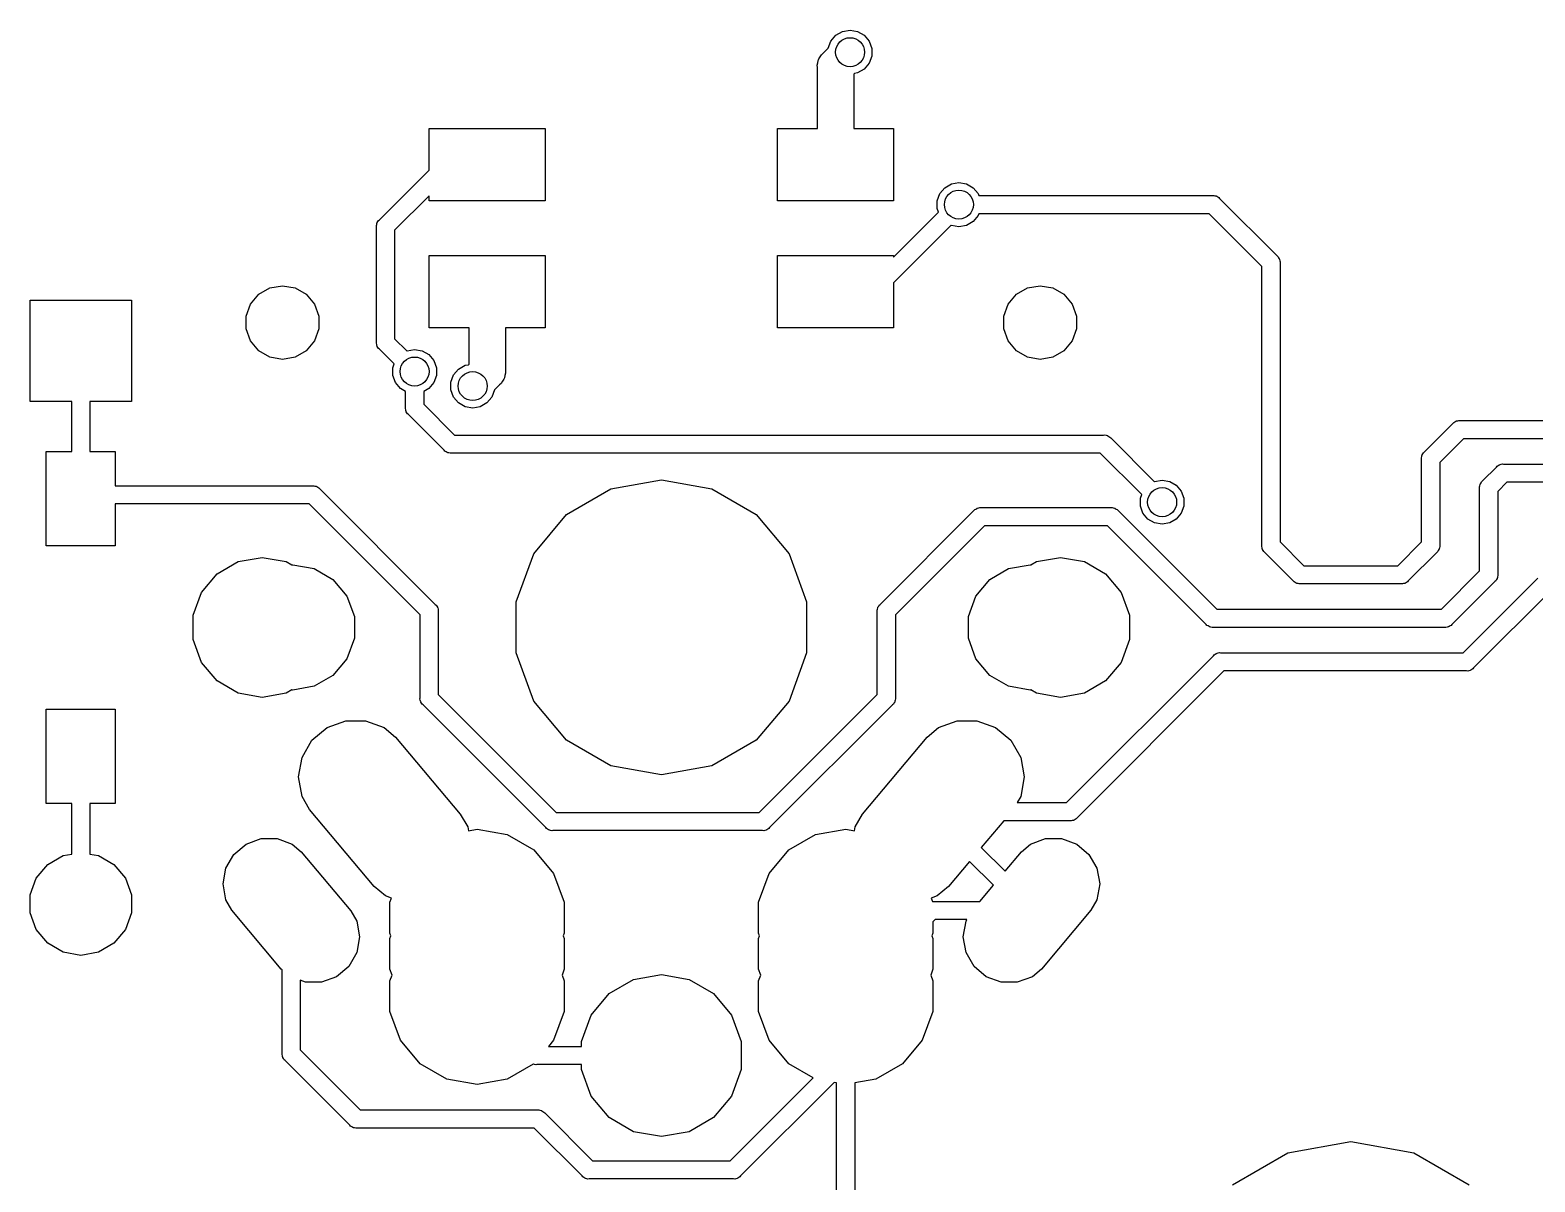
# Model space of a CAD drawing. Extents: x 61 to 194, y -153 to -61.
# Drawn here: x 61.3 to 82.04, y -84.77 to -68.9 of the extents above; entities that cross this region are included whole.
import ezdxf

# ---------------------------------------------------------------- set-up
doc = ezdxf.new("R2010")
doc.units = 0
doc.header["$MEASUREMENT"] = 0
doc.layers.add('BLACK', color=7, linetype='CONTINUOUS')

msp = doc.modelspace()

# ---------------------------------------------------------------- linework, layer by layer
at = {"layer": 'BLACK', "linetype": 'CONTINUOUS'}
for p, q in [((72.3004, -69.1461), (72.3362, -69.0477)), ((72.3362, -69.0477), (72.4042, -68.9666)), ((72.4042, -68.9666), (72.4958, -68.9137)), ((72.4958, -68.9137), (72.6, -68.8954)), ((72.6, -68.8954), (72.7042, -68.9137)), ((72.7042, -68.9137), (72.7958, -68.9666)), ((72.7958, -68.9666), (72.8638, -69.0477)), ((72.8638, -69.0477), (72.9, -69.1471)), ((72.189, -69.2655), (72.2055, -69.2368)), ((72.2055, -69.2368), (72.2309, -69.2155)), ((72.2309, -69.2155), (72.3004, -69.1461)), ((72.9, -69.2529), (72.8638, -69.3523)), ((72.9, -69.1471), (72.9, -69.2529)), ((72.1471, -69.3779), (72.1557, -69.3458)), ((72.15, -69.4109), (72.1471, -69.3779)), ((72.15, -70.25), (72.15, -69.4109)), ((72.1557, -69.3458), (72.1615, -69.3132)), ((72.1615, -69.3132), (72.167, -69.3035)), ((72.167, -69.3035), (72.1699, -69.2927)), ((72.1699, -69.2927), (72.189, -69.2655)), ((72.7958, -69.4334), (72.7042, -69.4863)), ((72.8638, -69.3523), (72.7958, -69.4334)), ((72.6594, -69.4942), (72.65, -69.5036)), ((72.65, -69.5036), (72.65, -70.25)), ((72.7042, -69.4863), (72.6594, -69.4942)), ((66.8, -70.8232), (66.8, -70.25)), ((66.8, -70.25), (68.4, -70.25)), ((68.4, -70.25), (68.4, -71.25)), ((71.6, -71.25), (71.6, -70.25)), ((71.6, -70.25), (72.15, -70.25)), ((72.65, -70.25), (73.2, -70.25)), ((73.2, -70.25), (73.2, -71.25)), ((66.1155, -71.5077), (66.8, -70.8232)), ((73.8362, -71.1477), (73.9042, -71.0666)), ((73.9042, -71.0666), (73.9958, -71.0137)), ((73.9958, -71.0137), (74.1, -70.9954)), ((74.1, -70.9954), (74.2042, -71.0137)), ((74.2042, -71.0137), (74.2958, -71.0666)), ((74.2958, -71.0666), (74.3638, -71.1477)), ((66.8, -71.1768), (66.325, -71.6518)), ((66.8, -71.25), (66.8, -71.1768)), ((68.4, -71.25), (66.8, -71.25)), ((73.2, -71.25), (71.6, -71.25)), ((73.8, -71.2471), (73.8362, -71.1477)), ((73.8, -71.3529), (73.8, -71.2471)), ((74.3638, -71.1477), (74.3738, -71.175)), ((74.3738, -71.175), (77.5946, -71.175)), ((77.5946, -71.175), (77.6111, -71.1736)), ((77.6111, -71.1736), (77.6271, -71.1778)), ((77.6271, -71.1778), (77.6434, -71.1807)), ((77.6434, -71.1807), (77.6483, -71.1835)), ((77.6483, -71.1835), (77.6536, -71.185)), ((77.6536, -71.185), (77.6672, -71.1945)), ((77.6672, -71.1945), (77.6816, -71.2028)), ((77.6816, -71.2028), (77.6923, -71.2155)), ((77.6923, -71.2155), (78.4845, -72.0078)), ((66.085, -71.5464), (66.0945, -71.5328)), ((66.0945, -71.5328), (66.1028, -71.5184)), ((66.1028, -71.5184), (66.1155, -71.5077)), ((73.2, -72.0232), (73.8188, -71.4045)), ((73.8188, -71.4045), (73.8, -71.3529)), ((74.2958, -71.5334), (74.2042, -71.5863)), ((74.3638, -71.4523), (74.2958, -71.5334)), ((74.3738, -71.425), (74.3638, -71.4523)), ((77.5482, -71.425), (74.3738, -71.425)), ((78.275, -72.1518), (77.5482, -71.425)), ((66.0736, -71.5889), (66.0778, -71.5729)), ((66.075, -71.6054), (66.0736, -71.5889)), ((66.075, -73.1945), (66.075, -71.6054)), ((66.0778, -71.5729), (66.0807, -71.5566)), ((66.0807, -71.5566), (66.0835, -71.5518)), ((66.0835, -71.5518), (66.085, -71.5464)), ((66.325, -71.6518), (66.325, -73.1482)), ((73.9925, -71.5843), (73.2, -72.3768)), ((73.9958, -71.5863), (73.9925, -71.5843)), ((74.1, -71.6046), (73.9958, -71.5863)), ((74.2042, -71.5863), (74.1, -71.6046)), ((66.8, -73), (66.8, -72)), ((66.8, -72), (68.4, -72)), ((68.4, -72), (68.4, -73)), ((71.6, -73), (71.6, -72)), ((71.6, -72), (73.2, -72)), ((73.2, -72), (73.2, -72.0232)), ((78.275, -75.9945), (78.275, -72.1518)), ((78.4845, -72.0078), (78.4972, -72.0184)), ((78.4972, -72.0184), (78.5055, -72.0328)), ((78.5055, -72.0328), (78.515, -72.0464)), ((78.515, -72.0464), (78.5165, -72.0517)), ((78.5165, -72.0517), (78.5193, -72.0566)), ((78.5193, -72.0566), (78.5222, -72.0729)), ((78.5222, -72.0729), (78.5264, -72.0889)), ((78.5264, -72.0889), (78.525, -72.1054)), ((78.525, -72.1054), (78.525, -75.9482)), ((64.3403, -72.6711), (64.4536, -72.5361)), ((64.4536, -72.5361), (64.6064, -72.4479)), ((64.6064, -72.4479), (64.78, -72.4173)), ((64.78, -72.4173), (64.9536, -72.4479)), ((64.9536, -72.4479), (65.1064, -72.5361)), ((65.1064, -72.5361), (65.2197, -72.6711)), ((73.2, -72.3768), (73.2, -73)), ((74.7803, -72.6711), (74.8936, -72.5361)), ((74.8936, -72.5361), (75.0464, -72.4479)), ((75.0464, -72.4479), (75.22, -72.4173)), ((75.22, -72.4173), (75.3936, -72.4479)), ((75.3936, -72.4479), (75.5464, -72.5361)), ((75.5464, -72.5361), (75.6597, -72.6711)), ((61.3015, -74.0135), (61.3015, -72.6165)), ((61.3015, -72.6165), (62.6985, -72.6165)), ((62.6985, -72.6165), (62.6985, -74.0135)), ((64.28, -72.8368), (64.3403, -72.6711)), ((65.2197, -72.6711), (65.28, -72.8368)), ((74.72, -72.8368), (74.7803, -72.6711)), ((75.6597, -72.6711), (75.72, -72.8368)), ((64.28, -73.0132), (64.28, -72.8368)), ((65.28, -72.8368), (65.28, -73.0132)), ((74.72, -73.0132), (74.72, -72.8368)), ((75.72, -72.8368), (75.72, -73.0132)), ((64.3403, -73.1789), (64.28, -73.0132)), ((64.4536, -73.3139), (64.3403, -73.1789)), ((65.2197, -73.1789), (65.1064, -73.3139)), ((65.28, -73.0132), (65.2197, -73.1789)), ((66.0736, -73.2111), (66.075, -73.1945)), ((66.325, -73.1482), (66.4925, -73.3157)), ((67.35, -73), (66.8, -73)), ((67.35, -73.4964), (67.35, -73)), ((68.4, -73), (67.85, -73)), ((67.85, -73), (67.85, -73.5891)), ((73.2, -73), (71.6, -73)), ((74.7803, -73.1789), (74.72, -73.0132)), ((74.8936, -73.3139), (74.7803, -73.1789)), ((75.6597, -73.1789), (75.5464, -73.3139)), ((75.72, -73.0132), (75.6597, -73.1789)), ((64.6064, -73.4021), (64.4536, -73.3139)), ((64.78, -73.4327), (64.6064, -73.4021)), ((64.9536, -73.4021), (64.78, -73.4327)), ((65.1064, -73.3139), (64.9536, -73.4021)), ((66.0778, -73.2271), (66.0736, -73.2111)), ((66.0807, -73.2434), (66.0778, -73.2271)), ((66.0835, -73.2482), (66.0807, -73.2434)), ((66.085, -73.2536), (66.0835, -73.2482)), ((66.0945, -73.2672), (66.085, -73.2536)), ((66.1028, -73.2816), (66.0945, -73.2672)), ((66.1155, -73.2922), (66.1028, -73.2816)), ((66.3188, -73.4955), (66.1155, -73.2922)), ((66.4925, -73.3157), (66.4958, -73.3137)), ((66.4958, -73.3137), (66.6, -73.2954)), ((66.6, -73.2954), (66.7042, -73.3137)), ((66.7042, -73.3137), (66.7958, -73.3666)), ((66.7958, -73.3666), (66.8638, -73.4477)), ((75.0464, -73.4021), (74.8936, -73.3139)), ((75.22, -73.4327), (75.0464, -73.4021)), ((75.3936, -73.4021), (75.22, -73.4327)), ((75.5464, -73.3139), (75.3936, -73.4021)), ((66.3, -73.5471), (66.3188, -73.4955)), ((66.3, -73.6529), (66.3, -73.5471)), ((66.8638, -73.4477), (66.9, -73.5471)), ((66.9, -73.5471), (66.9, -73.6529)), ((67.1362, -73.6477), (67.2042, -73.5666)), ((67.2042, -73.5666), (67.2958, -73.5137)), ((67.2958, -73.5137), (67.3406, -73.5058)), ((67.3406, -73.5058), (67.35, -73.4964)), ((67.85, -73.5891), (67.8529, -73.6221)), ((66.3362, -73.7523), (66.3, -73.6529)), ((66.4042, -73.8334), (66.3362, -73.7523)), ((66.8638, -73.7523), (66.7958, -73.8334)), ((66.9, -73.6529), (66.8638, -73.7523)), ((67.1, -73.7471), (67.1362, -73.6477)), ((67.1, -73.8529), (67.1, -73.7471)), ((67.7691, -73.7845), (67.6996, -73.8539)), ((67.7945, -73.7632), (67.7691, -73.7845)), ((67.811, -73.7345), (67.7945, -73.7632)), ((67.8301, -73.7073), (67.811, -73.7345)), ((67.833, -73.6965), (67.8301, -73.7073)), ((67.8385, -73.6868), (67.833, -73.6965)), ((67.8443, -73.6542), (67.8385, -73.6868)), ((67.8529, -73.6221), (67.8443, -73.6542)), ((61.875, -74.0135), (61.3015, -74.0135)), ((61.875, -74.7), (61.875, -74.0135)), ((62.6985, -74.0135), (62.125, -74.0135)), ((62.125, -74.0135), (62.125, -74.7)), ((66.475, -73.8742), (66.4042, -73.8334)), ((66.475, -74.0945), (66.475, -73.8742)), ((66.7958, -73.8334), (66.725, -73.8742)), ((66.725, -73.8742), (66.725, -74.0482)), ((67.1362, -73.9523), (67.1, -73.8529)), ((67.2042, -74.0334), (67.1362, -73.9523)), ((67.6638, -73.9523), (67.5958, -74.0334)), ((67.6996, -73.8539), (67.6638, -73.9523)), ((66.4736, -74.1111), (66.475, -74.0945)), ((66.4778, -74.1271), (66.4736, -74.1111)), ((66.4807, -74.1434), (66.4778, -74.1271)), ((66.4835, -74.1482), (66.4807, -74.1434)), ((66.485, -74.1536), (66.4835, -74.1482)), ((66.4945, -74.1672), (66.485, -74.1536)), ((66.5028, -74.1816), (66.4945, -74.1672)), ((66.5155, -74.1922), (66.5028, -74.1816)), ((67.0078, -74.6845), (66.5155, -74.1922)), ((66.725, -74.0482), (67.1518, -74.475)), ((67.2958, -74.0863), (67.2042, -74.0334)), ((67.4, -74.1046), (67.2958, -74.0863)), ((67.5042, -74.0863), (67.4, -74.1046)), ((67.5958, -74.0334), (67.5042, -74.0863)), ((80.5155, -74.7078), (80.9078, -74.3155)), ((80.9078, -74.3155), (80.9184, -74.3028)), ((80.9184, -74.3028), (80.9328, -74.2945)), ((80.9328, -74.2945), (80.9464, -74.285)), ((80.9464, -74.285), (80.9518, -74.2835)), ((80.9518, -74.2835), (80.9566, -74.2807)), ((80.9566, -74.2807), (80.9729, -74.2778)), ((80.9729, -74.2778), (80.9889, -74.2736)), ((80.9889, -74.2736), (81.0054, -74.275)), ((81.0054, -74.275), (84.9482, -74.275)), ((67.1518, -74.475), (76.0946, -74.475)), ((76.0946, -74.475), (76.1111, -74.4736)), ((76.1111, -74.4736), (76.1271, -74.4778)), ((76.1271, -74.4778), (76.1434, -74.4807)), ((76.1434, -74.4807), (76.1483, -74.4835)), ((76.1483, -74.4835), (76.1536, -74.485)), ((76.1536, -74.485), (76.1672, -74.4945)), ((76.1672, -74.4945), (76.1816, -74.5028)), ((76.1816, -74.5028), (76.1923, -74.5155)), ((76.1923, -74.5155), (76.7925, -75.1157)), ((81.0518, -74.525), (80.725, -74.8518)), ((84.9946, -74.525), (81.0518, -74.525)), ((61.525, -76), (61.525, -74.7)), ((61.525, -74.7), (61.875, -74.7)), ((62.125, -74.7), (62.475, -74.7)), ((62.475, -74.7), (62.475, -75.175)), ((67.0184, -74.6972), (67.0078, -74.6845)), ((67.0328, -74.7055), (67.0184, -74.6972)), ((67.0464, -74.715), (67.0328, -74.7055)), ((67.0517, -74.7165), (67.0464, -74.715)), ((67.0566, -74.7193), (67.0517, -74.7165)), ((67.0729, -74.7222), (67.0566, -74.7193)), ((67.0889, -74.7264), (67.0729, -74.7222)), ((67.1054, -74.725), (67.0889, -74.7264)), ((76.0482, -74.725), (67.1054, -74.725)), ((76.6188, -75.2955), (76.0482, -74.725)), ((80.4736, -74.7889), (80.4778, -74.7729)), ((80.475, -74.8055), (80.4736, -74.7889)), ((80.475, -75.9482), (80.475, -74.8055)), ((80.4778, -74.7729), (80.4807, -74.7566)), ((80.4807, -74.7566), (80.4835, -74.7518)), ((80.4835, -74.7518), (80.485, -74.7464)), ((80.485, -74.7464), (80.4945, -74.7328)), ((80.4945, -74.7328), (80.5028, -74.7184)), ((80.5028, -74.7184), (80.5155, -74.7078)), ((80.725, -74.8518), (80.725, -75.9946)), ((81.3155, -75.1078), (81.5078, -74.9155)), ((81.5078, -74.9155), (81.5184, -74.9028)), ((81.5184, -74.9028), (81.5328, -74.8945)), ((81.5328, -74.8945), (81.5464, -74.885)), ((81.5464, -74.885), (81.5517, -74.8835)), ((81.5517, -74.8835), (81.5566, -74.8807)), ((81.5566, -74.8807), (81.5729, -74.8778)), ((81.5729, -74.8778), (81.5889, -74.8736)), ((81.5889, -74.8736), (81.6055, -74.875)), ((81.6055, -74.875), (87.3482, -74.875)), ((62.475, -75.175), (65.1946, -75.175)), ((65.1946, -75.175), (65.2111, -75.1736)), ((65.2111, -75.1736), (65.2271, -75.1778)), ((65.2271, -75.1778), (65.2434, -75.1807)), ((65.2434, -75.1807), (65.2483, -75.1835)), ((65.2483, -75.1835), (65.2536, -75.185)), ((65.2536, -75.185), (65.2672, -75.1945)), ((65.2672, -75.1945), (65.2816, -75.2028)), ((65.2816, -75.2028), (65.2923, -75.2155)), ((65.2923, -75.2155), (66.8845, -76.8078)), ((68.6946, -75.5693), (69.3054, -75.2166)), ((69.3054, -75.2166), (70, -75.0941)), ((70, -75.0941), (70.6946, -75.2166)), ((70.6946, -75.2166), (71.3054, -75.5693)), ((76.7925, -75.1157), (76.7958, -75.1137)), ((76.7958, -75.1137), (76.9, -75.0954)), ((76.9, -75.0954), (77.0042, -75.1137)), ((77.0042, -75.1137), (77.0958, -75.1666)), ((77.0958, -75.1666), (77.1638, -75.2477)), ((77.1638, -75.2477), (77.2, -75.3471)), ((81.2736, -75.1889), (81.2778, -75.1729)), ((81.275, -75.2055), (81.2736, -75.1889)), ((81.275, -76.3482), (81.275, -75.2055)), ((81.2778, -75.1729), (81.2807, -75.1566)), ((81.2807, -75.1566), (81.2835, -75.1518)), ((81.2835, -75.1518), (81.285, -75.1464)), ((81.285, -75.1464), (81.2945, -75.1328)), ((81.2945, -75.1328), (81.3028, -75.1184)), ((81.3028, -75.1184), (81.3155, -75.1078)), ((81.6518, -75.125), (81.525, -75.2518)), ((81.525, -75.2518), (81.525, -76.3946)), ((87.3946, -75.125), (81.6518, -75.125)), ((65.1482, -75.425), (62.475, -75.425)), ((62.475, -75.425), (62.475, -76)), ((66.675, -76.9518), (65.1482, -75.425)), ((74.3729, -75.4778), (74.3889, -75.4736)), ((74.3889, -75.4736), (74.4055, -75.475)), ((74.4055, -75.475), (76.1946, -75.475)), ((76.1946, -75.475), (76.2111, -75.4736)), ((76.2111, -75.4736), (76.2271, -75.4778)), ((76.6, -75.3471), (76.6188, -75.2955)), ((76.6, -75.4529), (76.6, -75.3471)), ((76.6362, -75.5523), (76.6, -75.4529)), ((77.2, -75.4529), (77.1638, -75.5523)), ((77.2, -75.3471), (77.2, -75.4529)), ((68.2412, -76.1096), (68.6946, -75.5693)), ((71.3054, -75.5693), (71.7588, -76.1096)), ((73.0155, -76.8078), (74.3078, -75.5155)), ((74.3078, -75.5155), (74.3184, -75.5028)), ((74.3184, -75.5028), (74.3328, -75.4945)), ((74.3328, -75.4945), (74.3464, -75.485)), ((74.3464, -75.485), (74.3517, -75.4835)), ((74.3517, -75.4835), (74.3566, -75.4807)), ((74.3566, -75.4807), (74.3729, -75.4778)), ((76.2271, -75.4778), (76.2434, -75.4807)), ((76.2434, -75.4807), (76.2483, -75.4835)), ((76.2483, -75.4835), (76.2536, -75.485)), ((76.2536, -75.485), (76.2672, -75.4945)), ((76.2672, -75.4945), (76.2816, -75.5028)), ((76.2816, -75.5028), (76.2923, -75.5155)), ((76.2923, -75.5155), (77.6518, -76.875)), ((76.7042, -75.6334), (76.6362, -75.5523)), ((76.7958, -75.6863), (76.7042, -75.6334)), ((77.0958, -75.6334), (77.0042, -75.6863)), ((77.1638, -75.5523), (77.0958, -75.6334)), ((74.4518, -75.725), (73.225, -76.9518)), ((76.1482, -75.725), (74.4518, -75.725)), ((77.5078, -77.0845), (76.1482, -75.725)), ((76.9, -75.7046), (76.7958, -75.6863)), ((77.0042, -75.6863), (76.9, -75.7046)), ((62.475, -76), (61.525, -76)), ((78.2736, -76.0111), (78.275, -75.9945)), ((78.2778, -76.0271), (78.2736, -76.0111)), ((78.2807, -76.0434), (78.2778, -76.0271)), ((78.2835, -76.0482), (78.2807, -76.0434)), ((78.285, -76.0536), (78.2835, -76.0482)), ((78.2945, -76.0672), (78.285, -76.0536)), ((78.3028, -76.0816), (78.2945, -76.0672)), ((78.3155, -76.0922), (78.3028, -76.0816)), ((78.7078, -76.4845), (78.3155, -76.0922)), ((78.525, -75.9482), (78.8518, -76.275)), ((80.1482, -76.275), (80.475, -75.9482)), ((80.6845, -76.0922), (80.2923, -76.4845)), ((80.6972, -76.0816), (80.6845, -76.0922)), ((80.7055, -76.0672), (80.6972, -76.0816)), ((80.715, -76.0536), (80.7055, -76.0672)), ((80.7165, -76.0482), (80.715, -76.0536)), ((80.7193, -76.0434), (80.7165, -76.0482)), ((80.7222, -76.0271), (80.7193, -76.0434)), ((80.7264, -76.0111), (80.7222, -76.0271)), ((80.725, -75.9946), (80.7264, -76.0111)), ((63.8799, -76.386), (64.1701, -76.2185)), ((64.1701, -76.2185), (64.5, -76.1603)), ((64.5, -76.1603), (64.8299, -76.2185)), ((64.8299, -76.2185), (64.9085, -76.2639)), ((64.9085, -76.2639), (64.92, -76.2619)), ((64.92, -76.2619), (65.2152, -76.3139)), ((68, -76.7723), (68.2412, -76.1096)), ((71.7588, -76.1096), (72, -76.7723)), ((74.7848, -76.3139), (75.08, -76.2619)), ((75.08, -76.2619), (75.0915, -76.2639)), ((75.0915, -76.2639), (75.1701, -76.2185)), ((75.1701, -76.2185), (75.5, -76.1603)), ((75.5, -76.1603), (75.8299, -76.2185)), ((75.8299, -76.2185), (76.1201, -76.386)), ((78.8518, -76.275), (80.1482, -76.275)), ((63.6646, -76.6427), (63.8799, -76.386)), ((65.2152, -76.3139), (65.4748, -76.4638)), ((65.4748, -76.4638), (65.6675, -76.6934)), ((74.3325, -76.6934), (74.5252, -76.4638)), ((74.5252, -76.4638), (74.7848, -76.3139)), ((76.1201, -76.386), (76.3354, -76.6427)), ((78.7184, -76.4972), (78.7078, -76.4845)), ((78.7328, -76.5055), (78.7184, -76.4972)), ((78.7464, -76.515), (78.7328, -76.5055)), ((80.2672, -76.5055), (80.2536, -76.515)), ((80.2816, -76.4972), (80.2672, -76.5055)), ((80.2923, -76.4845), (80.2816, -76.4972)), ((80.7482, -76.875), (81.275, -76.3482)), ((81.4845, -76.4922), (80.8923, -77.0845)), ((81.0482, -77.475), (82.075, -76.4482)), ((81.4972, -76.4816), (81.4845, -76.4922)), ((81.5055, -76.4672), (81.4972, -76.4816)), ((81.515, -76.4536), (81.5055, -76.4672)), ((81.5165, -76.4483), (81.515, -76.4536)), ((81.5193, -76.4434), (81.5165, -76.4483)), ((81.5222, -76.4271), (81.5193, -76.4434)), ((81.5264, -76.4111), (81.5222, -76.4271)), ((81.525, -76.3946), (81.5264, -76.4111)), ((63.55, -76.9575), (63.6646, -76.6427)), ((65.6675, -76.6934), (65.77, -76.9751)), ((74.23, -76.9751), (74.3325, -76.6934)), ((76.3354, -76.6427), (76.45, -76.9575)), ((78.7518, -76.5165), (78.7464, -76.515)), ((78.7566, -76.5193), (78.7518, -76.5165)), ((78.7729, -76.5222), (78.7566, -76.5193)), ((78.7889, -76.5264), (78.7729, -76.5222)), ((78.8054, -76.525), (78.7889, -76.5264)), ((80.1946, -76.525), (78.8054, -76.525)), ((80.2111, -76.5264), (80.1946, -76.525)), ((80.2271, -76.5222), (80.2111, -76.5264)), ((80.2434, -76.5193), (80.2271, -76.5222)), ((80.2483, -76.5165), (80.2434, -76.5193)), ((80.2536, -76.515), (80.2483, -76.5165)), ((82.2845, -76.5922), (81.1923, -77.6845)), ((66.8845, -76.8078), (66.8972, -76.8184)), ((66.8972, -76.8184), (66.9055, -76.8328)), ((66.9055, -76.8328), (66.915, -76.8464)), ((66.915, -76.8464), (66.9165, -76.8517)), ((66.9165, -76.8517), (66.9193, -76.8566)), ((66.9193, -76.8566), (66.9222, -76.8729)), ((66.9222, -76.8729), (66.9264, -76.8889)), ((66.9264, -76.8889), (66.925, -76.9055)), ((66.925, -76.9055), (66.925, -78.0482)), ((68, -77.4777), (68, -76.7723)), ((72, -76.7723), (72, -77.4777)), ((72.9736, -76.8889), (72.9778, -76.8729)), ((72.975, -76.9055), (72.9736, -76.8889)), ((72.975, -78.0482), (72.975, -76.9055)), ((72.9778, -76.8729), (72.9807, -76.8566)), ((72.9807, -76.8566), (72.9835, -76.8518)), ((72.9835, -76.8518), (72.985, -76.8464)), ((72.985, -76.8464), (72.9945, -76.8328)), ((72.9945, -76.8328), (73.0028, -76.8184)), ((73.0028, -76.8184), (73.0155, -76.8078)), ((77.6518, -76.875), (80.7482, -76.875)), ((63.55, -77.2925), (63.55, -76.9575)), ((65.77, -76.9751), (65.77, -77.2749)), ((66.675, -78.0945), (66.675, -76.9518)), ((73.225, -76.9518), (73.225, -78.0946)), ((74.23, -77.2749), (74.23, -76.9751)), ((76.45, -76.9575), (76.45, -77.2925)), ((77.5184, -77.0972), (77.5078, -77.0845)), ((77.5328, -77.1055), (77.5184, -77.0972)), ((77.5464, -77.115), (77.5328, -77.1055)), ((77.5517, -77.1165), (77.5464, -77.115)), ((77.5566, -77.1193), (77.5517, -77.1165)), ((77.5729, -77.1222), (77.5566, -77.1193)), ((77.5889, -77.1264), (77.5729, -77.1222)), ((77.6054, -77.125), (77.5889, -77.1264)), ((80.7946, -77.125), (77.6054, -77.125)), ((80.8111, -77.1264), (80.7946, -77.125)), ((80.8271, -77.1222), (80.8111, -77.1264)), ((80.8434, -77.1193), (80.8271, -77.1222)), ((80.8483, -77.1165), (80.8434, -77.1193)), ((80.8536, -77.115), (80.8483, -77.1165)), ((80.8672, -77.1055), (80.8536, -77.115)), ((80.8816, -77.0972), (80.8672, -77.1055)), ((80.8923, -77.0845), (80.8816, -77.0972)), ((63.6646, -77.6073), (63.55, -77.2925)), ((65.77, -77.2749), (65.6675, -77.5566)), ((74.3325, -77.5566), (74.23, -77.2749)), ((76.45, -77.2925), (76.3354, -77.6073)), ((68.2412, -78.1404), (68, -77.4777)), ((72, -77.4777), (71.7588, -78.1404)), ((75.5832, -79.54), (77.6078, -77.5155)), ((77.6078, -77.5155), (77.6184, -77.5028)), ((77.6184, -77.5028), (77.6328, -77.4945)), ((77.6328, -77.4945), (77.6464, -77.485)), ((77.6464, -77.485), (77.6517, -77.4835)), ((77.6517, -77.4835), (77.6566, -77.4807)), ((77.6566, -77.4807), (77.6729, -77.4778)), ((77.6729, -77.4778), (77.6889, -77.4736)), ((77.6889, -77.4736), (77.7054, -77.475)), ((77.7054, -77.475), (81.0482, -77.475)), ((63.8799, -77.864), (63.6646, -77.6073)), ((65.6675, -77.5566), (65.4748, -77.7862)), ((74.5252, -77.7862), (74.3325, -77.5566)), ((77.7518, -77.725), (75.7273, -79.7495)), ((76.3354, -77.6073), (76.1201, -77.864)), ((81.0946, -77.725), (77.7518, -77.725)), ((81.1111, -77.7264), (81.0946, -77.725)), ((81.1271, -77.7222), (81.1111, -77.7264)), ((81.1434, -77.7193), (81.1271, -77.7222)), ((81.1483, -77.7165), (81.1434, -77.7193)), ((81.1536, -77.715), (81.1483, -77.7165)), ((81.1672, -77.7055), (81.1536, -77.715)), ((81.1816, -77.6972), (81.1672, -77.7055)), ((81.1923, -77.6845), (81.1816, -77.6972)), ((64.1701, -78.0315), (63.8799, -77.864)), ((65.2152, -77.9361), (64.92, -77.9881)), ((65.4748, -77.7862), (65.2152, -77.9361)), ((74.7848, -77.9361), (74.5252, -77.7862)), ((75.08, -77.9881), (74.7848, -77.9361)), ((76.1201, -77.864), (75.8299, -78.0315)), ((64.5, -78.0897), (64.1701, -78.0315)), ((64.8299, -78.0315), (64.5, -78.0897)), ((64.9085, -77.9861), (64.8299, -78.0315)), ((64.92, -77.9881), (64.9085, -77.9861)), ((66.6736, -78.1111), (66.675, -78.0945)), ((66.6778, -78.1271), (66.6736, -78.1111)), ((66.6807, -78.1434), (66.6778, -78.1271)), ((66.6835, -78.1482), (66.6807, -78.1434)), ((66.685, -78.1536), (66.6835, -78.1482)), ((66.6945, -78.1672), (66.685, -78.1536)), ((66.7028, -78.1816), (66.6945, -78.1672)), ((66.925, -78.0482), (68.5518, -79.675)), ((68.6946, -78.6807), (68.2412, -78.1404)), ((71.7588, -78.1404), (71.3054, -78.6807)), ((71.3482, -79.675), (72.975, -78.0482)), ((73.2055, -78.1672), (73.1972, -78.1816)), ((73.215, -78.1536), (73.2055, -78.1672)), ((73.2165, -78.1482), (73.215, -78.1536)), ((73.2193, -78.1434), (73.2165, -78.1482)), ((73.2222, -78.1271), (73.2193, -78.1434)), ((73.2264, -78.1111), (73.2222, -78.1271)), ((73.225, -78.0946), (73.2264, -78.1111)), ((75.0915, -77.9861), (75.08, -77.9881)), ((75.1701, -78.0315), (75.0915, -77.9861)), ((75.5, -78.0897), (75.1701, -78.0315)), ((75.8299, -78.0315), (75.5, -78.0897)), ((61.525, -79.55), (61.525, -78.25)), ((61.525, -78.25), (62.475, -78.25)), ((62.475, -78.25), (62.475, -79.55)), ((66.7155, -78.1922), (66.7028, -78.1816)), ((68.4078, -79.8845), (66.7155, -78.1922)), ((73.1845, -78.1922), (71.4923, -79.8845)), ((73.1972, -78.1816), (73.1845, -78.1922)), ((65.1854, -78.6804), (65.3948, -78.5047)), ((65.3948, -78.5047), (65.6516, -78.4112)), ((65.6516, -78.4112), (65.9249, -78.4112)), ((65.9249, -78.4112), (66.1817, -78.5047)), ((66.1817, -78.5047), (66.3384, -78.6361)), ((73.6616, -78.6361), (73.8183, -78.5047)), ((73.8183, -78.5047), (74.0751, -78.4112)), ((74.0751, -78.4112), (74.3484, -78.4112)), ((74.3484, -78.4112), (74.6052, -78.5047)), ((74.6052, -78.5047), (74.8146, -78.6804)), ((65.0488, -78.9171), (65.1854, -78.6804)), ((66.3384, -78.6361), (67.229, -79.6976)), ((69.3054, -79.0334), (68.6946, -78.6807)), ((71.3054, -78.6807), (70.6946, -79.0334)), ((72.771, -79.6976), (73.6616, -78.6361)), ((74.8146, -78.6804), (74.9512, -78.9171)), ((65.0013, -79.1862), (65.0488, -78.9171)), ((74.9512, -78.9171), (74.9987, -79.1862)), ((65.0488, -79.4554), (65.0013, -79.1862)), ((70, -79.1559), (69.3054, -79.0334)), ((70.6946, -79.0334), (70, -79.1559)), ((74.9987, -79.1862), (74.9512, -79.4554)), ((61.875, -79.55), (61.525, -79.55)), ((61.875, -80.2478), (61.875, -79.55)), ((62.475, -79.55), (62.125, -79.55)), ((62.125, -79.55), (62.125, -80.2478)), ((65.151, -79.6324), (65.0488, -79.4554)), ((74.9512, -79.4554), (74.9024, -79.54)), ((74.9024, -79.54), (75.5832, -79.54)), ((66.0416, -80.6939), (65.151, -79.6324)), ((67.229, -79.6976), (67.3312, -79.8746)), ((68.5518, -79.675), (71.3482, -79.675)), ((72.6688, -79.8746), (72.771, -79.6976)), ((74.7168, -79.79), (74.4088, -80.157)), ((75.6296, -79.79), (74.7168, -79.79)), ((75.6461, -79.7914), (75.6296, -79.79)), ((75.6621, -79.7872), (75.6461, -79.7914)), ((75.6784, -79.7843), (75.6621, -79.7872)), ((75.6833, -79.7815), (75.6784, -79.7843)), ((75.6886, -79.78), (75.6833, -79.7815)), ((75.7022, -79.7705), (75.6886, -79.78)), ((75.7166, -79.7622), (75.7022, -79.7705)), ((75.7273, -79.7495), (75.7166, -79.7622)), ((64.2774, -80.1115), (64.4845, -80.0361)), ((64.4845, -80.0361), (64.7049, -80.0361)), ((64.7049, -80.0361), (64.912, -80.1115)), ((67.3312, -79.8746), (67.3406, -79.9275)), ((67.3406, -79.9275), (67.46, -79.9065)), ((67.46, -79.9065), (67.8768, -79.98)), ((67.8768, -79.98), (68.2432, -80.1916)), ((68.4184, -79.8972), (68.4078, -79.8845)), ((68.4328, -79.9055), (68.4184, -79.8972)), ((68.4464, -79.915), (68.4328, -79.9055)), ((68.4517, -79.9165), (68.4464, -79.915)), ((68.4566, -79.9193), (68.4517, -79.9165)), ((68.4729, -79.9222), (68.4566, -79.9193)), ((68.4889, -79.9264), (68.4729, -79.9222)), ((68.5054, -79.925), (68.4889, -79.9264)), ((71.3946, -79.925), (68.5054, -79.925)), ((71.4111, -79.9264), (71.3946, -79.925)), ((71.4271, -79.9222), (71.4111, -79.9264)), ((71.4434, -79.9193), (71.4271, -79.9222)), ((71.4483, -79.9165), (71.4434, -79.9193)), ((71.4536, -79.915), (71.4483, -79.9165)), ((71.4672, -79.9055), (71.4536, -79.915)), ((71.4816, -79.8972), (71.4672, -79.9055)), ((71.4923, -79.8845), (71.4816, -79.8972)), ((71.7568, -80.1916), (72.1232, -79.98)), ((72.1232, -79.98), (72.54, -79.9065)), ((72.54, -79.9065), (72.6594, -79.9275)), ((72.6594, -79.9275), (72.6688, -79.8746)), ((75.088, -80.1115), (75.2951, -80.0361)), ((75.2951, -80.0361), (75.5155, -80.0361)), ((75.5155, -80.0361), (75.7226, -80.1115)), ((64.1085, -80.2532), (64.2774, -80.1115)), ((64.912, -80.1115), (65.0383, -80.2175)), ((65.0383, -80.2175), (65.7192, -81.029)), ((68.2432, -80.1916), (68.5153, -80.5157)), ((71.4847, -80.5157), (71.7568, -80.1916)), ((74.4088, -80.157), (74.737, -80.4852)), ((74.737, -80.4852), (74.9617, -80.2175)), ((74.9617, -80.2175), (75.088, -80.1115)), ((75.7226, -80.1115), (75.8915, -80.2532)), ((61.3857, -80.5804), (61.5441, -80.3917)), ((61.5441, -80.3917), (61.7574, -80.2685)), ((61.7574, -80.2685), (61.875, -80.2478)), ((62.125, -80.2478), (62.2426, -80.2685)), ((62.2426, -80.2685), (62.4559, -80.3917)), ((62.4559, -80.3917), (62.6142, -80.5804)), ((63.96, -80.6611), (63.9983, -80.4441)), ((63.9983, -80.4441), (64.1085, -80.2532)), ((74.2475, -80.3493), (73.9584, -80.6939)), ((74.5757, -80.6775), (74.2475, -80.3493)), ((75.8915, -80.2532), (76.0017, -80.4441)), ((76.0017, -80.4441), (76.04, -80.6611)), ((61.3015, -80.8118), (61.3857, -80.5804)), ((62.6142, -80.5804), (62.6985, -80.8118)), ((68.5153, -80.5157), (68.66, -80.9134)), ((71.34, -80.9134), (71.4847, -80.5157)), ((61.3015, -81.0582), (61.3015, -80.8118)), ((62.6985, -80.8118), (62.6985, -81.0582)), ((63.9983, -80.8782), (63.96, -80.6611)), ((66.1983, -80.8253), (66.0416, -80.6939)), ((66.2811, -80.8554), (66.1983, -80.8253)), ((66.26, -80.9134), (66.2811, -80.8554)), ((73.8017, -80.8253), (73.7189, -80.8554)), ((73.7189, -80.8554), (73.7351, -80.9)), ((73.9584, -80.6939), (73.8017, -80.8253)), ((74.389, -80.9), (74.5757, -80.6775)), ((76.04, -80.6611), (76.0017, -80.8782)), ((61.3857, -81.2896), (61.3015, -81.0582)), ((62.6985, -81.0582), (62.6142, -81.2896)), ((64.0808, -81.021), (63.9983, -80.8782)), ((64.7617, -81.8325), (64.0808, -81.021)), ((65.7192, -81.029), (65.8017, -81.1718)), ((66.26, -81.3366), (66.26, -80.9134)), ((68.66, -80.9134), (68.66, -81.3366)), ((71.34, -81.3366), (71.34, -80.9134)), ((73.7351, -80.9), (74.389, -80.9)), ((75.9192, -81.021), (75.2383, -81.8325)), ((76.0017, -80.8782), (75.9192, -81.021)), ((65.8017, -81.1718), (65.84, -81.3889)), ((73.7718, -81.15), (73.74, -81.1818)), ((73.74, -81.1818), (73.74, -81.3366)), ((74.2109, -81.15), (73.7718, -81.15)), ((74.16, -81.3889), (74.1983, -81.1718)), ((74.1983, -81.1718), (74.2109, -81.15)), ((61.5441, -81.4783), (61.3857, -81.2896)), ((61.7574, -81.6015), (61.5441, -81.4783)), ((62.4559, -81.4783), (62.2426, -81.6015)), ((62.6142, -81.2896), (62.4559, -81.4783)), ((65.84, -81.3889), (65.8017, -81.6059)), ((66.274, -81.375), (66.26, -81.3366)), ((66.26, -81.4134), (66.274, -81.375)), ((66.26, -81.8366), (66.26, -81.4134)), ((68.66, -81.3366), (68.646, -81.375)), ((68.646, -81.375), (68.66, -81.4134)), ((68.66, -81.4134), (68.66, -81.8366)), ((71.354, -81.375), (71.34, -81.3366)), ((71.34, -81.4134), (71.354, -81.375)), ((71.34, -81.8366), (71.34, -81.4134)), ((73.74, -81.3366), (73.726, -81.375)), ((73.726, -81.375), (73.74, -81.4134)), ((73.74, -81.4134), (73.74, -81.8366)), ((74.1983, -81.6059), (74.16, -81.3889)), ((62, -81.6443), (61.7574, -81.6015)), ((62.2426, -81.6015), (62, -81.6443)), ((65.8017, -81.6059), (65.6915, -81.7968)), ((74.3085, -81.7968), (74.1983, -81.6059)), ((64.775, -81.8437), (64.7617, -81.8325)), ((64.775, -82.9946), (64.775, -81.8437)), ((65.6915, -81.7968), (65.5226, -81.9385)), ((66.2885, -81.915), (66.26, -81.8366)), ((68.66, -81.8366), (68.6315, -81.915)), ((71.3685, -81.915), (71.34, -81.8366)), ((73.74, -81.8366), (73.7115, -81.915)), ((74.4774, -81.9385), (74.3085, -81.7968)), ((75.2383, -81.8325), (75.112, -81.9385)), ((65.0951, -82.0139), (65.025, -81.9883)), ((65.025, -81.9883), (65.025, -82.9482)), ((65.3155, -82.0139), (65.0951, -82.0139)), ((65.5226, -81.9385), (65.3155, -82.0139)), ((66.26, -81.9934), (66.2885, -81.915)), ((66.26, -82.4166), (66.26, -81.9934)), ((68.6315, -81.915), (68.66, -81.9934)), ((68.66, -81.9934), (68.66, -82.4166)), ((69.282, -82.1694), (69.618, -81.9754)), ((69.618, -81.9754), (70, -81.908)), ((70, -81.908), (70.382, -81.9754)), ((70.382, -81.9754), (70.718, -82.1694)), ((71.34, -81.9934), (71.3685, -81.915)), ((71.34, -82.4166), (71.34, -81.9934)), ((73.7115, -81.915), (73.74, -81.9934)), ((73.74, -81.9934), (73.74, -82.4166)), ((74.6845, -82.0139), (74.4774, -81.9385)), ((74.9049, -82.0139), (74.6845, -82.0139)), ((75.112, -81.9385), (74.9049, -82.0139)), ((69.0327, -82.4665), (69.282, -82.1694)), ((70.718, -82.1694), (70.9673, -82.4665)), ((66.4047, -82.8143), (66.26, -82.4166)), ((68.66, -82.4166), (68.5153, -82.8143)), ((68.9, -82.831), (69.0327, -82.4665)), ((70.9673, -82.4665), (71.1, -82.831)), ((71.4847, -82.8143), (71.34, -82.4166)), ((73.74, -82.4166), (73.5953, -82.8143)), ((66.6768, -83.1384), (66.4047, -82.8143)), ((68.5153, -82.8143), (68.4433, -82.9)), ((68.4433, -82.9), (68.9, -82.9)), ((68.9, -82.9), (68.9, -82.831)), ((71.1, -82.831), (71.1, -83.219)), ((71.7568, -83.1384), (71.4847, -82.8143)), ((73.5953, -82.8143), (73.3232, -83.1384)), ((64.7736, -83.0111), (64.775, -82.9946)), ((64.7778, -83.0271), (64.7736, -83.0111)), ((64.7807, -83.0434), (64.7778, -83.0271)), ((64.7835, -83.0482), (64.7807, -83.0434)), ((64.785, -83.0536), (64.7835, -83.0482)), ((64.7945, -83.0672), (64.785, -83.0536)), ((64.8028, -83.0816), (64.7945, -83.0672)), ((64.8155, -83.0923), (64.8028, -83.0816)), ((65.7078, -83.9845), (64.8155, -83.0923)), ((65.025, -82.9482), (65.8518, -83.775)), ((67.0432, -83.35), (66.6768, -83.1384)), ((68.2349, -83.1433), (67.8768, -83.35)), ((68.2366, -83.1443), (68.2349, -83.1433)), ((68.2529, -83.1472), (68.2366, -83.1443)), ((68.2689, -83.1514), (68.2529, -83.1472)), ((72.0915, -83.3317), (71.7568, -83.1384)), ((73.3232, -83.1384), (72.9568, -83.35)), ((67.46, -83.4235), (67.0432, -83.35)), ((67.8768, -83.35), (67.46, -83.4235)), ((68.2854, -83.15), (68.2689, -83.1514)), ((68.9, -83.15), (68.2854, -83.15)), ((68.9, -83.219), (68.9, -83.15)), ((69.0327, -83.5835), (68.9, -83.219)), ((70.9482, -84.475), (72.0915, -83.3317)), ((71.1, -83.219), (70.9673, -83.5835)), ((72.9568, -83.35), (72.665, -83.4015)), ((72.3813, -83.3955), (71.0923, -84.6845)), ((72.415, -83.4015), (72.3813, -83.3955)), ((72.415, -85.8345), (72.415, -83.4015)), ((72.665, -83.4015), (72.665, -85.7882)), ((69.282, -83.8806), (69.0327, -83.5835)), ((70.9673, -83.5835), (70.718, -83.8806)), ((65.8518, -83.775), (68.2946, -83.775)), ((68.2946, -83.775), (68.3111, -83.7736)), ((68.3111, -83.7736), (68.3271, -83.7778)), ((68.3271, -83.7778), (68.3434, -83.7807)), ((68.3434, -83.7807), (68.3483, -83.7835)), ((68.3483, -83.7835), (68.3536, -83.785)), ((68.3536, -83.785), (68.3672, -83.7945)), ((68.3672, -83.7945), (68.3816, -83.8028)), ((68.3816, -83.8028), (68.3923, -83.8155)), ((68.3923, -83.8155), (69.0518, -84.475)), ((69.618, -84.0746), (69.282, -83.8806)), ((70.718, -83.8806), (70.382, -84.0746)), ((65.7184, -83.9972), (65.7078, -83.9845)), ((65.7328, -84.0055), (65.7184, -83.9972)), ((65.7464, -84.015), (65.7328, -84.0055)), ((65.7518, -84.0165), (65.7464, -84.015)), ((65.7566, -84.0193), (65.7518, -84.0165)), ((65.7729, -84.0222), (65.7566, -84.0193)), ((65.7889, -84.0264), (65.7729, -84.0222)), ((65.8054, -84.025), (65.7889, -84.0264)), ((68.2482, -84.025), (65.8054, -84.025)), ((68.9078, -84.6845), (68.2482, -84.025)), ((70, -84.142), (69.618, -84.0746)), ((70.382, -84.0746), (70, -84.142)), ((77.8682, -84.8053), (78.6318, -84.3645)), ((78.6318, -84.3645), (79.5, -84.2114)), ((79.5, -84.2114), (80.3682, -84.3645)), ((80.3682, -84.3645), (81.1318, -84.8053)), ((69.0518, -84.475), (70.9482, -84.475)), ((68.9184, -84.6972), (68.9078, -84.6845)), ((68.9328, -84.7055), (68.9184, -84.6972)), ((68.9464, -84.715), (68.9328, -84.7055)), ((68.9518, -84.7165), (68.9464, -84.715)), ((68.9566, -84.7193), (68.9518, -84.7165)), ((68.9729, -84.7222), (68.9566, -84.7193)), ((68.9889, -84.7264), (68.9729, -84.7222)), ((69.0054, -84.725), (68.9889, -84.7264)), ((70.9946, -84.725), (69.0054, -84.725)), ((71.0111, -84.7264), (70.9946, -84.725)), ((71.0271, -84.7222), (71.0111, -84.7264)), ((71.0434, -84.7193), (71.0271, -84.7222)), ((71.0483, -84.7165), (71.0434, -84.7193)), ((71.0536, -84.715), (71.0483, -84.7165)), ((71.0672, -84.7055), (71.0536, -84.715)), ((71.0816, -84.6972), (71.0672, -84.7055)), ((71.0923, -84.6845), (71.0816, -84.6972))]:
    msp.add_line(p, q, dxfattribs=at)
at = {"layer": 'BLACK'}
for centre in [(72.6, -69.2), (74.1, -71.3), (66.6, -73.6), (67.4, -73.8), (76.9, -75.4)]:
    msp.add_circle(centre, 0.2, dxfattribs=at)

doc.saveas('drawing.dxf')
